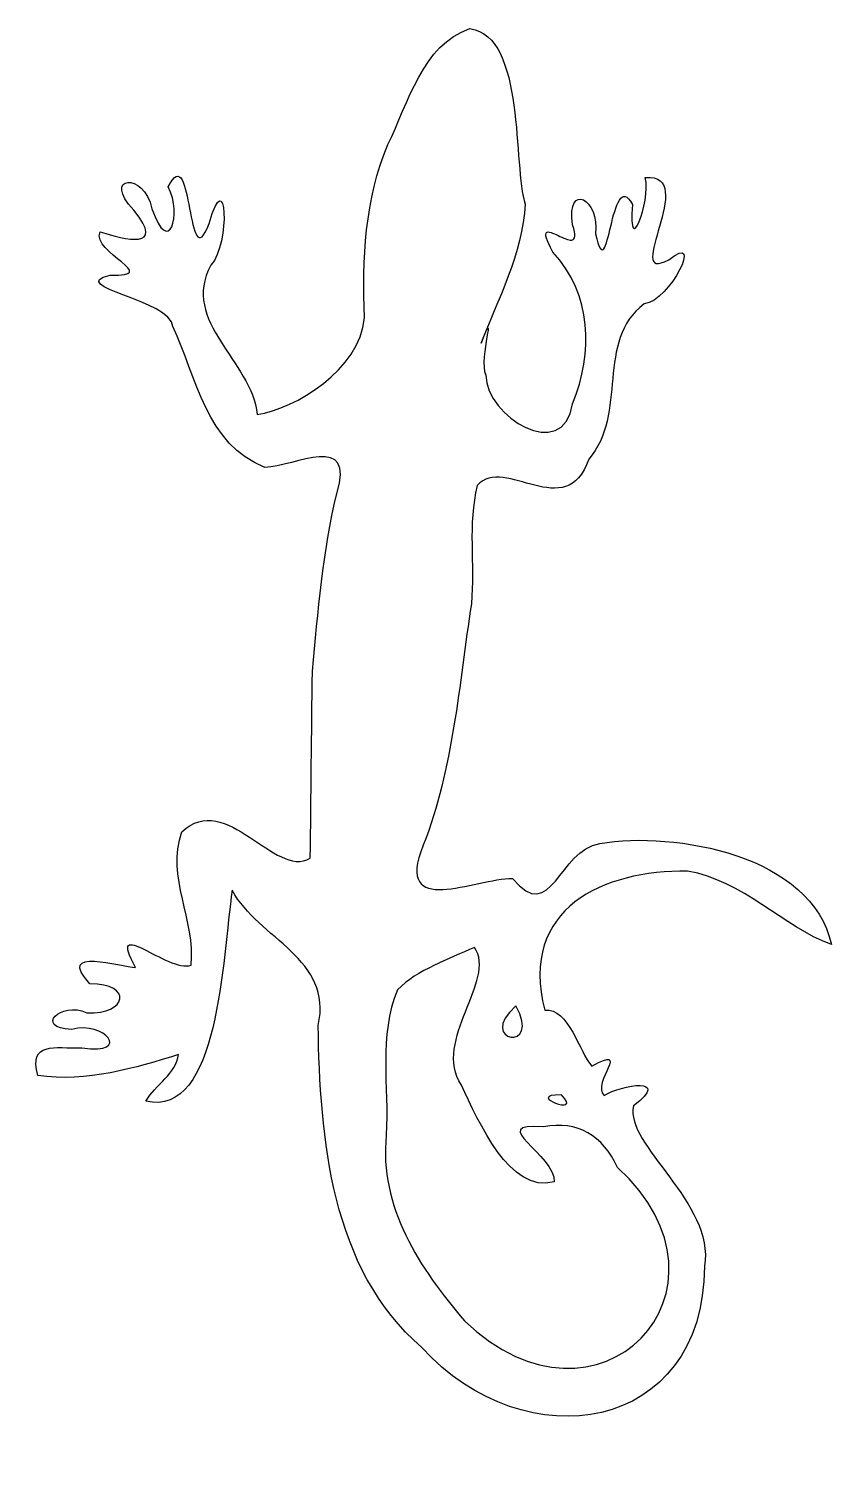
# Model space of a CAD drawing. Header units: centimetres. Extents: x -8.8 to 3.4, y -10.4 to 11.3.
import ezdxf

# ---------------------------------------------------------------- set-up
doc = ezdxf.new("R2010")
doc.units = ezdxf.units.CM
doc.header["$MEASUREMENT"] = 0
doc.layers.add('Layer 1', color=7, linetype='Continuous')

msp = doc.modelspace()

# ---------------------------------------------------------------- linework, layer by layer
at = {"layer": 'Layer 1'}
for points, knots in [([(-2.11023, 11.29466), (-2.83281, 11.05427), (-3.04307, 10.16677), (-3.3516, 9.54434), (-3.3516, 9.54434), (-3.7047, 8.71435), (-3.73836, 7.80546), (-3.70502, 6.91949), (-3.70502, 6.91949), (-3.77785, 6.1296), (-4.75292, 5.54521), (-5.3291, 5.45611), (-5.3291, 5.45611), (-5.41418, 6.27752), (-6.49524, 6.85145), (-6.02958, 7.71797), (-6.02958, 7.71797), (-5.73027, 8.04585), (-5.79377, 9.28693), (-6.0553, 8.34694), (-6.0553, 8.34694), (-6.39572, 7.45835), (-6.29868, 9.65368), (-6.67417, 8.90207), (-6.67417, 8.90207), (-6.46014, 8.47819), (-6.6659, 7.82825), (-6.92188, 8.56818), (-6.92188, 8.56818), (-7.03921, 9.14002), (-7.69003, 9.07353), (-7.19602, 8.5463), (-7.19602, 8.5463), (-6.69968, 7.93636), (-7.32946, 8.10376), (-7.70687, 8.22045), (-7.70687, 8.22045), (-7.83943, 7.90531), (-6.75792, 7.5377), (-7.55444, 7.56734), (-7.55444, 7.56734), (-8.24868, 7.39362), (-6.62806, 7.18867), (-6.60401, 6.78848), (-6.60401, 6.78848), (-6.25462, 6.02812), (-6.09504, 4.9939), (-5.21425, 4.6578), (-5.21425, 4.6578), (-4.75955, 4.66957), (-3.83302, 5.20015), (-4.12537, 4.26017), (-4.12537, 4.26017), (-4.33401, 3.38245), (-4.41191, 2.47106), (-4.49498, 1.57475), (-4.49498, 1.57475), (-4.50539, 0.631), (-4.5158, -0.31276), (-4.5262, -1.25651), (-4.5262, -1.25651), (-5.06817, -1.57136), (-5.79317, -0.22079), (-6.46924, -0.85715), (-6.46924, -0.85715), (-6.71213, -1.53778), (-6.25219, -2.2002), (-6.33004, -2.87364), (-6.33004, -2.87364), (-6.67113, -3.00212), (-7.61594, -2.09151), (-7.17038, -2.91016), (-7.17038, -2.91016), (-7.37207, -2.90414), (-8.39287, -2.58051), (-7.86236, -3.15524), (-7.86236, -3.15524), (-7.1995, -3.15105), (-7.29668, -3.62747), (-7.90543, -3.59477), (-7.90543, -3.59477), (-8.30908, -3.4118), (-8.71129, -3.82506), (-8.13549, -3.84777), (-8.13549, -3.84777), (-7.64118, -3.70894), (-7.20676, -4.23344), (-7.98389, -4.12453), (-7.98389, -4.12453), (-8.39903, -4.13535), (-8.78692, -4.02343), (-8.64874, -4.5423), (-8.64874, -4.5423), (-7.91043, -4.65175), (-7.16921, -4.42935), (-6.51967, -4.22646), (-6.51967, -4.22646), (-6.554, -4.5082), (-6.86934, -4.68892), (-7.01446, -4.93083), (-7.01446, -4.93083), (-5.9061, -5.1911), (-5.85783, -2.77339), (-5.70856, -1.74103), (-5.70856, -1.74103), (-5.31031, -2.47579), (-4.17177, -2.78206), (-4.40765, -3.78585), (-4.40765, -3.78585), (-4.37521, -5.49214), (-4.2223, -7.46376), (-2.83986, -8.65636), (-2.83986, -8.65636), (-1.27486, -10.38068), (1.42586, -9.9638), (1.43767, -7.42792), (1.43767, -7.42792), (1.59894, -6.47206), (0.22457, -5.59376), (0.36479, -5.00199), (0.36479, -5.00199), (0.95303, -4.55643), (0.18644, -4.67854), (-0.08217, -4.84704), (-0.08217, -4.84704), (-0.2811, -4.65243), (0.34908, -4.06591), (-0.2689, -4.40051), (-0.2689, -4.40051), (-0.44897, -4.20564), (-0.61667, -3.51432), (-0.97831, -3.5526), (-0.97831, -3.5526), (-1.37357, -2.01303), (-0.08725, -1.43186), (1.183, -1.45327), (1.183, -1.45327), (2.00415, -1.58237), (2.63219, -2.29286), (3.35693, -2.56289), (3.35693, -2.56289), (3.07875, -1.21127), (0.98412, -0.8413), (-0.14433, -1.03202), (-0.14433, -1.03202), (-0.77293, -1.12736), (-0.87072, -2.27978), (-1.46801, -1.5622), (-1.46801, -1.5622), (-2.02186, -1.55561), (-3.27311, -2.18088), (-2.81614, -1.0569), (-2.81614, -1.0569), (-2.36102, 0.10617), (-2.27885, 1.36894), (-2.08899, 2.59477), (-2.08899, 2.59477), (-2.03654, 3.18929), (-2.14585, 3.79861), (-2.00025, 4.38203), (-2.00025, 4.38203), (-1.58593, 4.85142), (-0.65568, 3.79382), (-0.31444, 4.7799), (-0.31444, 4.7799), (0.28297, 5.46362), (-0.222, 6.57308), (0.52708, 7.13048), (0.52708, 7.13048), (0.90892, 7.17335), (1.44583, 8.23581), (0.89693, 7.79885), (0.89693, 7.79885), (0.17363, 7.40999), (1.3697, 9.11992), (0.54222, 9.04157), (0.54222, 9.04157), (0.62993, 8.67449), (0.27638, 7.76758), (0.34779, 8.63477), (0.34779, 8.63477), (0.01758, 9.25683), (-0.0095, 7.28568), (-0.21061, 8.18996), (-0.21061, 8.18996), (-0.14117, 8.71432), (-0.65198, 8.98726), (-0.55791, 8.32543), (-0.55791, 8.32543), (-0.33194, 7.68181), (-1.27036, 8.67771), (-0.85581, 7.91518), (-0.85581, 7.91518), (-0.2626, 7.26225), (-0.2429, 6.40515), (-0.55754, 5.61763), (-0.55754, 5.61763), (-0.7027, 4.7056), (-1.86446, 5.42724), (-1.87148, 6.05154), (-1.87148, 6.05154), (-1.98477, 6.3151), (-1.68636, 7.16936), (-1.94156, 6.53547), (-1.94156, 6.53547), (-1.70378, 7.16766), (-1.30847, 7.90111), (-1.27586, 8.63955), (-1.27586, 8.63955), (-1.46118, 9.19794), (-1.26715, 11.18478), (-2.11023, 11.29466)], [0, 0, 0, 0, 0.01851852, 0.01851852, 0.01851852, 0.01851852, 0.03703704, 0.03703704, 0.03703704, 0.03703704, 0.05555556, 0.05555556, 0.05555556, 0.05555556, 0.07407407, 0.07407407, 0.07407407, 0.07407407, 0.09259259, 0.09259259, 0.09259259, 0.09259259, 0.11111111, 0.11111111, 0.11111111, 0.11111111, 0.12962963, 0.12962963, 0.12962963, 0.12962963, 0.14814815, 0.14814815, 0.14814815, 0.14814815, 0.16666667, 0.16666667, 0.16666667, 0.16666667, 0.18518519, 0.18518519, 0.18518519, 0.18518519, 0.2037037, 0.2037037, 0.2037037, 0.2037037, 0.22222222, 0.22222222, 0.22222222, 0.22222222, 0.24074074, 0.24074074, 0.24074074, 0.24074074, 0.25925926, 0.25925926, 0.25925926, 0.25925926, 0.27777778, 0.27777778, 0.27777778, 0.27777778, 0.2962963, 0.2962963, 0.2962963, 0.2962963, 0.31481481, 0.31481481, 0.31481481, 0.31481481, 0.33333333, 0.33333333, 0.33333333, 0.33333333, 0.35185185, 0.35185185, 0.35185185, 0.35185185, 0.37037037, 0.37037037, 0.37037037, 0.37037037, 0.38888889, 0.38888889, 0.38888889, 0.38888889, 0.40740741, 0.40740741, 0.40740741, 0.40740741, 0.42592593, 0.42592593, 0.42592593, 0.42592593, 0.44444444, 0.44444444, 0.44444444, 0.44444444, 0.46296296, 0.46296296, 0.46296296, 0.46296296, 0.48148148, 0.48148148, 0.48148148, 0.48148148, 0.5, 0.5, 0.5, 0.5, 0.51851852, 0.51851852, 0.51851852, 0.51851852, 0.53703704, 0.53703704, 0.53703704, 0.53703704, 0.55555556, 0.55555556, 0.55555556, 0.55555556, 0.57407407, 0.57407407, 0.57407407, 0.57407407, 0.59259259, 0.59259259, 0.59259259, 0.59259259, 0.61111111, 0.61111111, 0.61111111, 0.61111111, 0.62962963, 0.62962963, 0.62962963, 0.62962963, 0.64814815, 0.64814815, 0.64814815, 0.64814815, 0.66666667, 0.66666667, 0.66666667, 0.66666667, 0.68518519, 0.68518519, 0.68518519, 0.68518519, 0.7037037, 0.7037037, 0.7037037, 0.7037037, 0.72222222, 0.72222222, 0.72222222, 0.72222222, 0.74074074, 0.74074074, 0.74074074, 0.74074074, 0.75925926, 0.75925926, 0.75925926, 0.75925926, 0.77777778, 0.77777778, 0.77777778, 0.77777778, 0.7962963, 0.7962963, 0.7962963, 0.7962963, 0.81481481, 0.81481481, 0.81481481, 0.81481481, 0.83333333, 0.83333333, 0.83333333, 0.83333333, 0.85185185, 0.85185185, 0.85185185, 0.85185185, 0.87037037, 0.87037037, 0.87037037, 0.87037037, 0.88888889, 0.88888889, 0.88888889, 0.88888889, 0.90740741, 0.90740741, 0.90740741, 0.90740741, 0.92592593, 0.92592593, 0.92592593, 0.92592593, 0.94444444, 0.94444444, 0.94444444, 0.94444444, 0.96296296, 0.96296296, 0.96296296, 0.96296296, 1, 1, 1, 1]), ([(-2.04326, -2.60423), (-1.69633, -3.10361), (-2.68458, -4.0104), (-2.23999, -4.68919), (-2.23999, -4.68919), (-1.97628, -5.24449), (-1.50951, -6.3322), (-0.83779, -6.15378), (-0.83779, -6.15378), (-0.8019, -5.74886), (-1.89553, -5.24804), (-0.99567, -5.322), (-0.99567, -5.322), (-0.48529, -5.2179), (-0.09806, -5.45259), (0.11971, -5.93302), (0.11971, -5.93302), (2.14556, -7.784), (-0.18021, -10.20177), (-2.19355, -8.25341), (-2.19355, -8.25341), (-2.86645, -7.47384), (-3.49097, -6.52297), (-3.37692, -5.44499), (-3.37692, -5.44499), (-3.33464, -4.71122), (-3.49753, -3.94379), (-3.20662, -3.24589), (-3.20662, -3.24589), (-2.90607, -2.94078), (-2.43305, -2.78647), (-2.04326, -2.60423)], [0, 0, 0, 0, 0.11111111, 0.11111111, 0.11111111, 0.11111111, 0.22222222, 0.22222222, 0.22222222, 0.22222222, 0.33333333, 0.33333333, 0.33333333, 0.33333333, 0.44444444, 0.44444444, 0.44444444, 0.44444444, 0.55555556, 0.55555556, 0.55555556, 0.55555556, 0.66666667, 0.66666667, 0.66666667, 0.66666667, 0.77777778, 0.77777778, 0.77777778, 0.77777778, 1, 1, 1, 1])]:
    msp.add_open_spline(points, degree=3, knots=knots, dxfattribs=at)
for points in [[(-1.41735, -3.48976), (-1.0035, -4.19482), (-2.03333, -4.04393), (-1.41735, -3.48976)], [(-0.7253, -4.83748), (-0.36974, -5.18013), (-1.31703, -4.82445), (-0.7253, -4.83748)]]:
    msp.add_open_spline(points, degree=3, dxfattribs=at)

doc.saveas('drawing.dxf')
